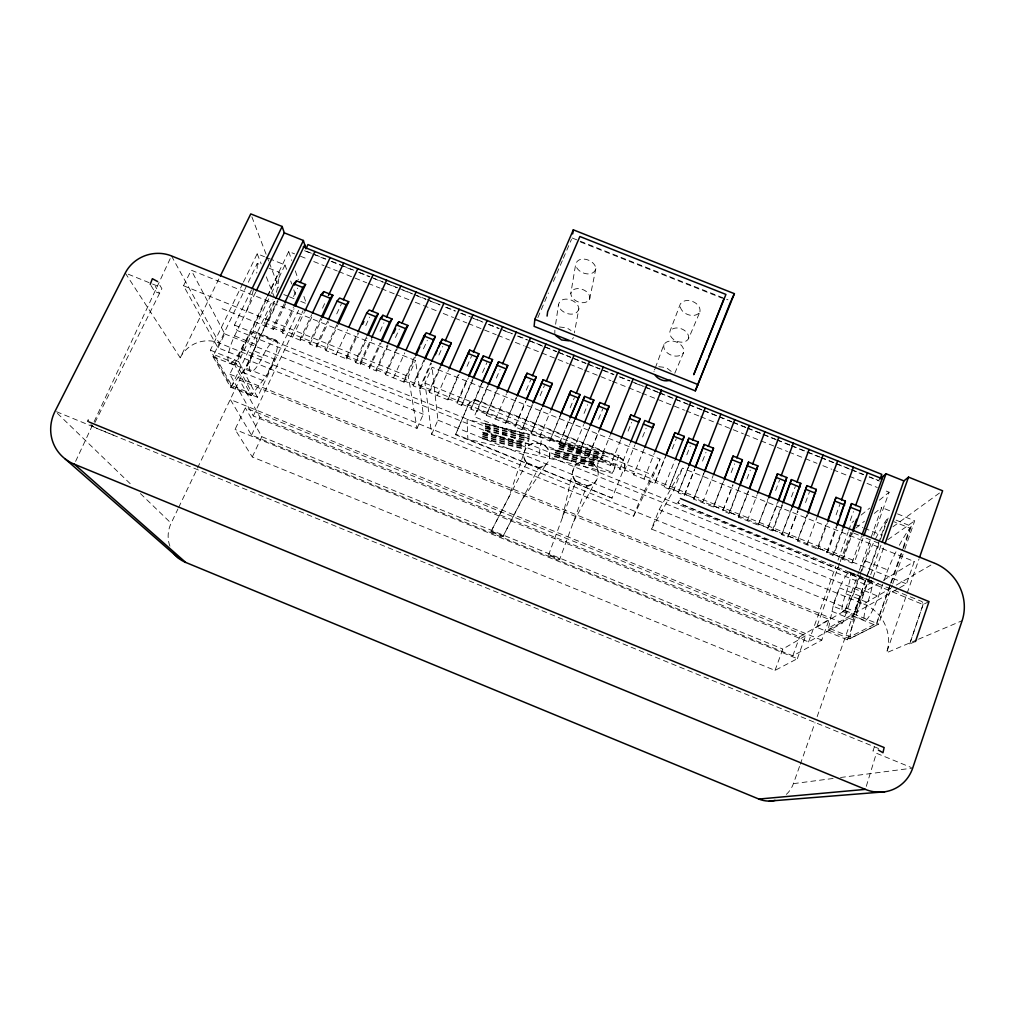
<?xml version="1.0" encoding="UTF-8"?>
<svg xmlns="http://www.w3.org/2000/svg" width="1015" height="1015" viewBox="0 0 1015 1015"><rect width="100%" height="100%" fill="white"/><g stroke="black" fill="none" stroke-linecap="round" stroke-linejoin="round"><path stroke-width="0.75" stroke-dasharray="5 3.75" d="M516.673 397.487L505.686 423.179L486.261 415.338L496.652 390.001M268.899 268.163L279.087 272.261L279.036 275.205A62.029 15.923 -67.9 0 1 276.22 293.437M505.686 423.179L516.064 397.829M532.228 405.429L521.926 429.738L514.96 426.922L525.339 401.559M521.926 429.738L532.279 404.376M524.07 453.007C526.569 437.021 552.579 441.487 549.597 457.41M526.785 462.662L490.892 531.733L502.894 536.63L538.369 468.232A12.967 12.624 8 0 0 549.102 451.954A12.967 12.624 8 0 0 530.667 444.494A12.967 12.624 8 0 0 526.595 463.462L526.785 462.662L538.572 467.433L538.369 468.232L538.572 467.433M560.584 415.198L549.8 440.992L531.213 433.481L542.162 406.685M555.624 324.267L558.516 304.5C561.155 294.553 578.233 299.818 578.88 308.763L574.363 332.882M539.13 454.327L541.629 438.011M595.856 268.607L589.601 299.349C584.78 306.289 571.711 301.569 570.773 293.652L575.645 264.382C578.284 254.575 595.171 259.789 595.856 268.607C593.242 278.453 576.304 273.225 575.645 264.382M549.8 440.992L560.724 414.171M849.733 638.765L854.554 613.466A23.65 4.047 -68.4 0 1 860.454 597.036L862.268 593.065A23.65 4.047 -68.4 0 1 870.147 580.999L848.794 572.371A23.624 3.705 -68.4 0 0 841.131 584.513L839.342 588.484A23.624 3.705 -68.4 0 0 833.391 604.889L828.177 630.01L849.733 638.765L876.047 625.481L902.881 549.952M699.931 311.871C701.606 302.559 685.493 296.19 680.291 304.069L669.925 331.359C668.263 340.215 683.602 346.305 688.513 338.769L699.931 311.871C694.742 319.788 678.578 313.407 680.291 304.069M674.785 373.266L683.641 352.497C685.391 343.07 669.101 336.599 663.873 344.605L653.965 371.655M688.513 338.769C690.149 329.913 674.848 323.848 669.925 331.359M663.873 344.605C662.085 354.045 678.413 360.528 683.641 352.497M574.477 420.794L563.756 446.625L559.1 444.748L559.341 443.568L569.428 419.347M578.88 308.763C576.254 318.723 559.125 313.457 558.516 304.5M589.601 299.349C591.796 289.973 573.285 283.718 570.773 293.652M490.892 531.733L509.099 496.487L524.121 452.5M554.862 330.167L554.812 333.707M563.756 446.625L574.668 419.791M562.475 517.434L572.866 470.96L575.048 465.872C582.483 455.367 600.766 463.068 598.089 475.731M502.894 536.63L521 501.321L547.77 462.066M589.817 426.96L579.146 452.842L573.056 450.381L573.348 449.214L563.997 445.445M579.146 452.842L589.461 427.404M548.481 555.205L575.974 481.123L586.848 485.525L559.557 559.722L548.481 555.205L548.696 554.507L559.798 559.037L559.557 559.722M620.66 439.939L610.358 465.441L588.472 456.598L599.357 429.726M866.29 786.359L876.389 753.219L911.242 767.505M586.581 486.299A12.865 12.535 17.1 0 0 597.632 470.224A12.865 12.535 17.1 0 0 579.121 462.726A12.865 12.535 17.1 0 0 575.721 481.897L586.581 486.299L586.848 485.525M575.721 481.897L575.974 481.123M915.492 641.505L909.706 643.941L923.079 604.559L922.445 602.136M874.41 746.862L872.925 751.062L877.011 750.301M909.706 643.941L923.079 604.559A2.88 2.702 48.5 0 0 921.582 601.413L677.855 502.806L680.469 498.517M899.785 587.698L906.535 583.866L914.299 561.511L682.461 468.118L659.141 509.657L651.49 529.069L856.571 612.197L898.44 588.459M917.04 639.843L886.514 652.797L906.585 594.828M907.106 593.331L918.943 559.151M839.633 563.249L816.618 627.27L847.512 639.818L878.635 624.098L892.236 585.173M892.756 583.676L904.264 550.739M904.784 549.242L914.718 520.797L897.501 513.882M870.147 580.999A27.545 4.72 -68.4 0 1 867.647 602.593A22.482 3.971 -68.4 0 0 865.744 620.267A22.482 3.971 -68.4 0 0 878.47 596.363L887.732 569.973A63.387 11.787 -68.2 0 1 897.057 549.648M890.117 584.615L876.592 623.273L850.101 636.786L828.57 628.044L853.501 613.91M890.637 583.13L902.589 548.925M903.109 547.44L909.871 528.117L894.24 521.824M251.504 289.859L234.465 325.079L237.155 330.497L867.026 585.148L871.327 582.47L884.42 545.385M786.333 794.39A27.951 26.695 66 0 0 793.426 783.643L799.757 765.779M800.277 764.295L815.045 722.617M817.151 716.666L887.123 518.97M856.571 612.197L863.587 592.367L878.267 583.435M847.512 639.818L870.223 575.606M870.705 574.718L881.312 544.243L862.471 536.656M903.401 548.481L911.292 526.265L895.623 519.959M610.358 465.441L610.764 464.324L620.127 468.105L619.696 469.209L624.377 471.1L634.87 445.065M851.89 532.482L842.323 559.1L851.978 562.995L854.896 560.94L863.346 537.303M816.618 627.27L845.076 610.497L858.88 571.699M859.413 570.202L881.705 507.538L890.32 511.002M266.818 297.154L229.834 374.167L253.306 415.96L808.574 641.937L842.64 622.893L859.54 575.378M860.06 573.894L871.682 541.223M873.788 535.286L889.102 492.224L883.215 489.864M848.794 572.371A27.519 4.314 -68.4 0 1 845.838 593.762A22.47 3.629 -68.3 0 0 843.541 611.271A22.47 3.629 -68.3 0 0 856.038 587.292L861.227 572.663M861.748 571.191L865.389 560.952A63.336 10.772 -68.2 0 1 873.281 543.342M821.782 640.097L230.342 399.542L251.504 435.169L792.804 655.817L821.782 640.097L829.179 619.416L239.642 380.105L259.954 417.241L799.655 636.862L829.179 619.416M851.978 562.995L861.507 536.377M850.24 520.53L853.463 511.598M808.574 641.937L835.878 566.116M838.022 560.166L848.197 531.923M848.73 530.426L851.407 523.004L853.843 521.012M840.179 561.764L850.887 531.987M842.323 559.1L843.452 558.263L852.422 533.294M828.177 630.01L852.917 616.105L867.787 574.731M868.32 573.259L880.005 540.741M880.525 539.269L888.493 517.104L886.793 519.439A63.336 10.772 -68.2 0 0 875.298 539.269M842.957 529.475L833.937 554.431L832.846 555.268L826.654 552.769L836.284 526.214M826.654 552.769L827.732 551.919L836.766 527.001M792.804 655.817L799.655 636.862M832.846 555.268L842.45 528.688M797.346 658.684L805.631 635.733L245.326 407.789L235.049 429.447L252.291 456.94L775.029 670.408L797.346 658.684L235.049 429.447M807.115 514.44L797.346 540.944L817.189 548.95L826.857 522.421M817.189 548.95L818.23 548.087L827.301 523.194M775.029 670.408L782.819 649.042L805.631 635.733M836.106 514.846L839.887 504.442M806.925 544.801L817.05 517.181M797.346 540.944L807.496 515.189M791.522 508.261L781.728 534.639L787.906 537.125L797.701 510.647M787.906 537.125L798.056 511.382M805.542 502.552L809.374 492.174M791.459 496.881L795.316 486.515M781.728 534.639L791.852 508.997M782.425 505.191L773.202 529.906L772.288 530.82L767.568 528.917L778.289 501.74M772.288 530.82L782.121 504.48M748.398 490.778L738.387 517.13L758.142 525.11L768.863 497.946M775.638 490.511L779.507 480.197M767.568 528.917L777.465 502.488M624.529 467.217L624.288 467.826A7.384 7.168 21.1 0 0 620.127 458.425L620.355 457.803L478.179 400.456A7.422 7.156 -0.5 0 0 468.486 404.287L455.557 434.737L612.07 498.099L624.529 467.217A7.397 7.181 21.1 0 0 620.355 457.803M758.142 525.11L768.076 498.708M747.319 520.733L757.152 494.736M746.939 478.966L750.313 470.123M738.387 517.13L748.588 491.438M739.174 487.644L729.734 512.359L728.973 513.336L722.82 510.849L732.893 484.586M722.82 510.849L733.02 485.221M728.973 513.336L739.022 486.997M703.902 472.914L693.714 499.101L713.418 507.056L723.53 480.805M713.418 507.056L723.619 481.44M731.168 472.622L734.543 463.817M702.634 502.691L713.215 475.375M693.714 499.101L703.941 473.523M688.462 466.672L678.21 492.833L684.338 495.307L694.565 469.146M684.338 495.307L694.552 469.742M702.545 461.102L705.983 452.309M686.825 454.783L690.263 446.016M651.49 529.069L673.884 489.941L682.461 468.118M678.21 492.833L688.449 467.255M679.073 463.474L668.834 489.052L664.14 487.162L674.962 460.15M668.834 489.052L679.136 462.903M644.17 448.82L633.715 474.868L654.777 483.368L665.13 457.283M654.777 483.368L665.599 456.382M672.247 448.909L676.307 438.683M612.07 498.099L455.507 434.077M633.563 516.166L639.349 501.638L660.042 459.072L432.073 367.227L424.981 383.163L431.667 434.369L633.563 516.166L653.546 475.388L660.042 459.072M644.03 479.029L654.294 453.299M624.377 471.1L624.809 469.996L634.197 473.789L633.715 474.868M642.609 436.983L646.124 428.267M619.696 469.209L629.985 443.707M628.082 431.147L631.622 422.405M599.649 461.115L610.104 435.498M588.472 456.598L599.091 430.703M598.533 419.246L602.694 409.121M584.044 413.422L587.647 404.731M573.056 450.381L583.752 424.524M559.1 444.748L569.846 418.929M570.164 407.84L574.389 397.702M539.714 436.919L550.422 411.468M531.213 433.481L542.086 407.726M540.132 395.749L544.408 385.649M526.29 390.179L530.591 380.105M514.96 426.922L525.91 401.204M537.836 317.657L548.417 293.018M553.403 281.434L562.741 259.7M563.363 258.254L571.458 239.413M495.637 419.119L506.523 393.782M486.261 415.338L497.325 389.684M487.403 386.271L474.233 416.696L612.844 472.698L615.826 465.327L477.38 409.426M481.668 383.163L470.96 409.159L476.999 411.595L488.114 385.966M496.348 378.138L500.078 369.523M482.556 372.581L486.921 362.545M455.557 434.737L468.486 404.287M470.96 409.159L482.049 383.632M472.838 379.927L461.711 405.416L457.093 403.551L457.016 402.257L467.534 378.227M457.093 403.551L468.296 377.948M461.711 405.416L472.432 379.445M431.667 434.369L437.922 420.147L432.073 367.227M440.155 366.402L429.231 391.041L429.396 392.374L447.856 399.821L458.298 374.51M447.856 399.821L459.097 374.243M467.052 366.352L471.442 356.354M437.249 395.546L448.376 370.361M429.396 392.374L440.675 366.923M417 428.419L423.28 414.222L415.528 360.566L191.239 270.193L183.525 285.735L217.997 347.79L417 428.419L408.398 376.464L415.528 360.566M424.042 359.894L413.042 384.507L413.257 385.852L420.172 388.644L419.982 387.299L430.944 362.685M420.172 388.644L431.489 363.23M438.937 355.034L442.743 346.47M423.483 348.817L427.302 340.291M413.257 385.852L424.613 360.439M396.434 348.805L385.345 373.317L385.637 374.7L404.046 382.135L403.805 380.777L414.83 356.189M404.046 382.135L415.44 356.747M393.477 377.872L404.782 352.801M395.457 337.538L399.326 329.012M385.637 374.7L397.093 349.388M387.946 345.696L376.451 370.995L369.549 368.217L369.206 366.808L380.041 343.032M369.549 368.217L381.107 342.88M376.451 370.995L376.121 369.6L387.248 345.1M366.593 336.828L355.39 361.226L355.783 362.647L360.376 364.499L359.995 363.078L370.868 339.34M360.376 364.499L371.959 339.188M380.041 331.334L383.924 322.846M365.768 325.587L369.676 317.099M355.783 362.647L367.024 338.147M336.828 324.8L325.498 349.16L325.98 350.619L346.597 358.942L346.178 357.508L357.42 333.136M346.597 358.942L358.549 333.022M336.079 354.692L347.612 329.774M336.726 313.901L341.332 304.056M325.98 350.619L337.678 325.46M75.605 461.381L170.799 257.341M320.829 318.329L309.423 342.664L309.956 344.148L316.82 346.914L316.312 345.443L327.68 321.121M316.82 346.914L328.555 321.793M284.263 303.701L272.756 327.858L281.916 331.562L282.525 333.072L300.808 340.456L312.62 315.335M252.291 456.94L261.794 436.704L245.326 407.789M322.504 308.179L325.802 301.125M309.956 344.148L321.73 319.002M255.602 292.282L234.592 335.902A22.013 5.697 -67.6 0 0 228.54 361.898A22.013 5.697 -67.6 0 0 241.227 348.97A26.986 6.775 -67.5 0 1 256.541 333.034L277.07 341.332A23.18 5.494 -67.6 0 1 275.408 355.605L274.063 359.665A23.18 5.494 -67.6 0 1 266.818 375.195L251.301 395.622L235.087 365.565L279.087 272.261M292.599 337.132L304.31 312.341M251.504 435.169L259.954 417.241M300.808 340.456L300.25 338.959L311.694 314.65M282.525 333.072L294.046 308.776M242.737 283.54L210.371 350.162L231.331 386.664L257.429 397.271L298.638 310.222M253.306 415.96L303.016 310.755M251.301 395.622L230.595 387.21L212.934 356.582L257.239 263.481L261.604 265.232M222.107 308.674L273.403 329.38L285.634 303.688M293.538 296.532L297.535 288.12M281.916 331.562L293.386 307.38M278.072 300.859L265.917 326.361L264.243 322.516L274.367 301.303M277.07 341.332A26.999 6.394 -67.5 0 0 262.174 357.458A22.026 5.38 -67.6 0 1 249.842 370.538A22.026 5.38 -67.6 0 1 256.11 344.605L267.935 319.865A62.029 15.923 -67.9 0 0 275.179 297.623M169.911 546.159A31.11 29.473 -31.2 0 1 171.116 523.232L177.942 508.959M178.627 507.538L277.552 300.554M267.503 295.733L288.729 251.517L294.616 253.877M257.429 397.271L238.627 361.619L270.688 294.807M271.373 293.386L285.012 264.953L271.83 259.662M231.331 386.664L272.908 299.856M217.997 347.79L224.734 333.897L191.239 270.193M243.422 282.132L257.188 253.775L264.509 256.719M125.276 273.022L180.213 357.762L219.633 277.374M94.903 422.595L161.893 288.666L158.353 282.754M664.14 487.162L664.711 486.109L655.309 482.315M573.462 521.9L596.224 480.412M654.294 369.942L655.259 368.483M572.473 339.048L573.462 337.602M911.292 526.265L909.529 528.574A63.387 11.787 -68.2 0 0 897.742 548.303M230.595 387.21L246.467 366.948A23.167 5.811 -67.5 0 0 253.763 351.456L255.082 347.384A23.167 5.811 -67.5 0 0 256.541 333.034M880.183 478.839L878.368 480.425L869.551 476.885M861.139 515.062L869.639 508.109M879.371 500.167L889.102 492.224M855.81 528.079L864.45 521.228M874.308 513.412L881.705 507.538M892.921 526.785L941.336 491.691M887.732 539.739L914.718 520.797M883.596 580.187L914.299 561.511M171.472 255.907L219.126 342.969L863.625 603.963L890.827 588.243M896.27 585.109L934.346 563.097M929.004 601.603L923.079 604.559L677.855 502.806M918.499 639.222L962.106 620.723M538.419 467.75L543.761 465.923M586.733 485.83L592.126 484.18M793.426 783.643L834.229 778.327M840.509 777.503L912.688 768.089M658.786 366.694L666.119 367.544L672.006 371.985M559.405 326.97L566.725 327.82L571.026 330.484M550.638 449.023L607.807 462.561M483.368 433.392L532.291 444.976M485.348 423.585L529.627 434.636M560.102 442.236L604.445 453.312M485.335 424.283L529.551 435.321M559.963 442.908L604.23 453.959M485.322 425.691L529.386 436.678M559.696 444.253L603.798 455.266M485.322 426.376L529.297 437.364M559.557 444.913L603.595 455.9M485.31 427.772L529.132 438.708M559.29 446.232L603.164 457.194M485.31 428.457L529.056 439.381M559.151 446.892L602.961 457.828M485.297 429.827L528.891 440.713M558.884 448.199L602.542 459.097M485.297 430.512L528.815 441.373M558.757 448.846L602.339 459.732M482.696 432.174L525.922 442.959M555.649 450.394L598.926 461.191M482.696 432.847L525.846 443.618M555.522 451.028L598.723 461.812M482.696 434.179L525.694 444.925M555.281 452.309L598.33 463.056M482.696 434.851L525.63 445.572M555.154 452.944L598.127 463.677M482.696 436.171L525.478 446.854M554.901 454.2L597.734 464.895M482.696 436.831L525.402 447.501M554.786 454.834L597.543 465.504M482.696 438.137L525.263 448.77M554.533 456.078L597.15 466.722M482.696 438.797L525.186 449.404M554.418 456.699L596.96 467.331M878.609 748.524L94.205 427.328L90.881 424.524M572.079 237.967L727.983 299.806M580.517 241.989L722.426 298.283M306.746 251.377L325.84 259.028M331.727 261.388L340.545 264.915M342.004 265.511L353.766 270.218M359.64 272.578L369.929 276.702M371.401 277.285L383.15 281.992M384.622 282.589L397.855 287.879M399.314 288.476L412.547 293.766M414.019 294.363L425.767 299.07M427.239 299.653L440.459 304.957M446.346 307.317L455.164 310.844M461.038 313.204L483.077 322.034M488.951 324.394L499.24 328.505M500.712 329.101L512.474 333.808M518.348 336.168L527.166 339.695M528.637 340.291L556.55 351.469M558.022 352.065L585.947 363.243M587.406 363.839L613.859 374.434M619.734 376.793L630.023 380.917M631.495 381.5L643.256 386.207M644.715 386.804L657.948 392.095M659.42 392.691L687.333 403.881M688.804 404.465L702.025 409.768M703.497 410.352L718.189 416.239M719.66 416.835L731.422 421.542M732.893 422.126L746.114 427.429M747.586 428.013L762.278 433.9M763.749 434.496L775.498 439.203M776.97 439.787L790.203 445.09M791.662 445.686L819.587 456.864M821.059 457.461L834.279 462.751M835.751 463.348L850.443 469.234M851.915 469.818L863.676 474.538M304.5 250.73L325.688 259.218M331.169 261.413L354.451 270.739M358.65 272.426L369.676 276.841M373.799 278.503L383.239 282.284M387.286 283.908L397.131 287.854M402.739 290.1L412.407 293.969M416.543 295.631L426.021 299.425M430.068 301.049L439.952 305.007M445.56 307.253L455.266 311.136M460.772 313.343L468.905 316.604M472.977 318.241L482.886 322.212M488.52 324.47L498.251 328.365M503.77 330.573L511.941 333.846M517.434 336.054L527.369 340.038M530.211 341.167L542.746 346.191M545.524 347.308L556.448 351.685M559.176 352.776L570.557 357.343M573.412 358.485L585.972 363.522M588.776 364.639L599.713 369.029M602.453 370.12L613.872 374.7M619.531 376.958L629.338 380.891M634.883 383.112L643.117 386.411M645.857 387.514L658.735 392.678M660.232 393.274L674.226 398.882M675.635 399.441L688.018 404.401M689.388 404.96L702.317 410.136M703.75 410.707L717.846 416.353M719.254 416.924L731.675 421.897M733.058 422.456L746.012 427.645M747.459 428.216L761.58 433.887M763.001 434.445L775.46 439.444M776.843 439.99L789.835 445.204M791.281 445.788L805.453 451.459M806.874 452.03L819.359 457.029M820.754 457.587L849.453 469.095M850.875 469.666L863.397 474.677M869.17 476.987L879.383 481.085M300.503 256.237L307.862 259.18M313.749 261.54L324.051 265.676M325.523 266.26L337.284 270.98M338.756 271.576L366.72 282.792M368.191 283.375L379.965 288.095M381.437 288.691L394.683 293.995M396.155 294.591L409.388 299.894M415.275 302.254L437.351 311.11M443.238 313.47L453.54 317.594M455.012 318.19L466.786 322.91M468.245 323.493L496.208 334.709M497.68 335.293L509.454 340.012M515.341 342.372L524.171 345.912M525.643 346.508L540.348 352.408M541.82 352.992L568.311 363.611M569.783 364.207L583.029 369.511M584.5 370.107L610.979 380.726M612.451 381.31L640.414 392.526M641.886 393.109L684.554 410.225M686.026 410.809L699.272 416.125M700.743 416.708L715.461 422.608M716.933 423.204L743.424 433.824M744.896 434.407L759.601 440.307M761.072 440.903L787.564 451.523M789.036 452.106L816.999 463.322M822.873 465.682L831.704 469.222M833.175 469.805L861.139 481.021M867.026 483.381L877.328 487.505M265.981 257.303L270.371 259.066M283.794 294.553L288.019 296.266M289.44 296.824L295.086 299.108M300.732 301.379L306.378 303.65L303.345 294.705M854.275 524.146L862.852 527.61M864.285 528.181L881.464 535.095M853.78 533.154L861.024 536.072M468.511 404.985A7.41 7.143 -0.5 0 1 478.192 401.166L620.127 458.425M183.525 285.735L408.398 376.464M424.981 383.163L653.546 475.388M865.389 560.952L887.732 569.973M264.243 322.516L854.896 560.94M300.25 338.959L309.423 342.664M316.312 345.443L325.498 349.16M346.178 357.508L355.39 361.226M359.995 363.078L369.206 366.808M376.121 369.6L385.345 373.317M403.805 380.777L413.042 384.507M419.982 387.299L429.231 391.041M447.742 398.514L457.016 402.257M461.647 404.122L470.922 407.865M486.274 414.069L476.987 410.314L476.999 411.595M505.762 421.935L515.062 425.691M522.04 428.508L531.365 432.263M550.003 439.8L559.341 443.568M579.451 451.688L588.802 455.456M669.405 487.999L678.819 491.806M684.96 494.28L694.374 498.086M714.141 506.066L723.568 509.873M729.734 512.359L739.186 516.166M759.004 524.171L768.469 527.99M773.202 529.906L782.667 533.725M788.858 536.225L798.336 540.056M818.23 548.087L827.732 551.919M833.937 554.431L843.452 558.263M673.884 489.941L906.535 583.866M128.207 274.202L157.427 286.002M255.158 331.829L275.776 340.165M850.037 572.219L871.504 580.885M234.465 325.079L871.327 582.47M234.592 335.902L256.11 344.605M856.038 587.292L878.47 596.363M224.734 333.897L423.28 414.222M437.922 420.147L639.349 501.638M659.141 509.657L863.587 592.367M241.227 348.97L262.174 357.458M845.838 593.762L867.647 602.593M210.371 350.162L238.627 361.619M845.076 610.497L878.635 624.098M229.796 362.939L251.022 371.553M842.437 611.373L864.552 620.33M212.934 356.582L235.087 365.565M852.917 616.105L876.047 625.481M242.585 372.277L263.025 380.574M831.894 611.322L853.146 619.949M229.834 374.167L842.64 622.893M261.794 436.704L782.819 649.042M491.044 531.01L503.059 535.907M56.536 411.722L91.997 426.249M92.974 426.655L116.268 436.361M57.386 413.346L132.458 485.868M140.413 493.569L171.116 523.232M150.969 285.507L154.597 291.394L159.52 293.348L155.282 286.382M573.145 476.504L575.86 481.44M524.197 457.993L526.633 462.954M272.756 327.858L273.403 329.38M257.188 253.775L261.172 263.862M266.298 276.829L274.266 297.002M251.885 216.855L266.425 255.133M266.983 256.605L268.658 261.033M269.229 262.504L278.732 287.537M285.012 264.953L286.56 269.33M290.696 281.041L291.724 283.959M293.792 289.808L295.86 295.657M288.729 251.517L291.749 260.449M295.289 270.878L298.309 279.81M478.179 400.456L478.192 401.166M257.239 263.481L257.239 266.438A61.991 16.849 -67.9 0 1 256.719 273.124M180.213 357.762A29.524 27.633 -19.3 0 1 219.126 342.969M863.625 603.963A38.329 36.35 51.4 0 1 886.514 652.797M253.648 288.945A61.991 16.849 -67.9 0 1 246.505 311.212M860.72 596.439L854.237 614.76L833.061 606.171L839.608 587.901L860.72 596.439M618.934 455.418L612.324 473.295L467.839 439.076L467.09 419.474L618.934 455.418M274.266 359.069L266.108 376.299L245.744 368.039L253.953 350.847L274.266 359.069M236.305 363.675L214.178 354.704L231.851 385.637L252.545 394.036L236.305 363.675"/><path stroke-width="1.5" d="M534.829 319.319L534.106 326.348L695.313 390.851L734.391 293.678L573.323 229.821L534.829 319.319L698.333 384.71M547.085 316.084L547.631 311.745L579.87 236.508L725.928 294.426L693.74 374.687L723.885 298.867M852.955 531.822L860.339 511.255L860.923 507.348L851.522 503.58L842.983 527.204M572.701 233.894L573.323 229.821M843.478 528.016L851.522 503.58M837.299 525.542L845.381 501.131L835.992 497.363L827.923 519.477M827.834 521.723L835.992 497.363M808.029 513.73L816.326 489.42L806.963 485.652L798.247 509.187M799.135 508.464L806.963 485.652M884.128 747.471L882.987 752.737L878.368 750.047M792.398 507.538L800.772 483.356L791.408 479.6L782.667 503.009M783.504 502.285L791.408 479.6M778.835 500.281L786.803 477.532L777.452 473.777L768.621 497.249M768.863 497.946L777.452 473.777M749.692 488.532L757.862 465.885L748.524 462.13L740.151 484.066M739.732 486.198L748.524 462.13M734.124 482.328L742.396 459.77L733.071 456.027L724.647 477.9M724.177 479.993L733.071 456.027M704.499 472.077L713.532 448.186L704.22 444.443L695.123 467.699M695.681 466.849L704.22 444.443M689.007 465.809L698.155 441.956L688.855 438.226L679.707 461.457M915.492 641.505L929.004 601.603L680.469 498.517M679.644 462.028L688.855 438.226M919.45 557.666L942.618 490.778L908.514 477.126L903.883 480.907L882.301 541.959M884.953 543.9L908.514 477.126M684.212 436.361L682.93 439.964L673.605 436.222L674.924 432.631L684.212 436.361L675.533 458.717M863.866 535.818L886.032 473.751L903.883 480.907M862.027 534.905L882.923 476.454M855.607 505.635L867.432 472.825M852.955 529.526L856.673 519.185M836.817 524.742L838.428 520.314M840.027 515.886L845.381 501.131M841.511 499.976L853.412 467.217M150.245 284.327L152.364 278.706L157.655 281.574M817.582 515.734L837.667 460.911M808.194 511.497L816.326 489.42M811.023 487.72L823.089 455.063M796.965 482.074L809.107 449.467M792.068 506.802L800.772 483.356M781.169 475.781L793.413 443.174M778.01 501.029L786.803 477.532M757.698 493.29L778.86 437.351M752.559 464.236L764.929 431.768M749.514 487.847L757.862 465.885M734.568 480.209L742.396 459.77M736.801 457.955L749.273 425.501M713.773 473.929L734.771 419.69M705.044 470.008L713.532 448.186M708.267 446.435L720.878 414.12M635.453 443.618L644.779 420.489L654.053 424.207L652.658 427.759L643.345 424.029M692.573 440.18L705.273 407.865M689.033 465.213L698.155 441.956M665.713 455.824L674.924 432.631M666.17 454.948L673.605 436.222M678.045 434.293L690.809 402.08M695.313 390.851L707.569 359.906M708.736 356.963L730.927 300.973M654.865 451.878L676.954 396.522M648.458 422.456L661.387 390.293M661.45 390.318L659.61 394.708M644.753 447.374L654.053 424.207M630.569 442.274L640.135 418.637L630.873 414.919L629.389 418.434L638.689 422.177L640.135 418.637M621.243 438.505L630.873 414.919M633.982 416.581L646.974 384.52M610.675 434.077L633.17 378.988M599.941 428.305L609.14 406.241L599.89 402.524L590.045 425.983M599.687 429.256L609.14 406.241M590.996 424.092L599.89 402.524M604.483 404.782L617.653 372.771M590.045 398.933L603.278 367.011M584.348 423.09L593.851 400.1L584.615 396.396L575.251 418.358M570.011 417.914L579.996 394.543L570.773 390.838L560.724 414.171M570.443 417.495L579.996 394.543M575.074 419.36L584.615 396.396M561.181 413.765L570.773 390.838M576.203 393.363L589.499 361.492M551.005 410.047L574.033 355.301M542.759 405.264L552.35 383.404L543.139 379.712L532.888 402.955M542.682 406.305L552.35 383.404M87.747 421.327L88.28 420.058M533.446 402.574L543.139 379.712M546.248 381.323L559.696 349.553M532.431 375.778L545.956 344.047M526.544 398.717L536.25 376.908L527.051 373.216L517.282 394.987M526.519 399.77L536.25 376.908M517.282 396.053L527.051 373.216M507.132 392.374L530.541 337.868M497.274 388.58L507.779 365.463L498.593 361.771L488.025 384.863M497.946 388.263L507.779 365.463M488.723 384.545L498.593 361.771M502.565 363.776L516.242 332.146M488.799 358.244L502.552 326.665M482.303 381.703L492.529 359.538L483.356 355.846L473.066 377.986M482.671 382.211L492.529 359.538M468.765 375.398L478.877 353.766L469.717 350.074L459.541 371.68M468.917 376.527L478.877 353.766M474.081 377.098L483.356 355.846M460.975 369.98L469.717 350.074M473.32 352.078L487.162 320.499M448.985 368.965L472.914 314.79M440.802 364.943L451.332 342.892L442.185 339.213L431.591 361.239M441.297 365.514L451.332 342.892M435.257 354.755L437.148 350.518M438.404 347.688L442.185 339.213M445.281 340.761L459.262 309.321M429.853 334.607L443.923 303.18M424.689 358.447L435.334 336.447L426.199 332.768L423.927 335.94L415.49 354.743M425.234 359.031L435.334 336.447M416.074 355.339L419.867 346.876M421.136 344.06L425.564 334.189M406.038 350.023L429.713 297.484M401.902 323.328L416.099 292.028M397.093 347.358L405.581 328.619L407.916 325.472L398.793 321.806L396.421 324.927L387.908 343.666M397.728 347.98L407.916 325.472M381.323 340.241L389.608 322.06L392.006 318.951L382.896 315.284L380.46 318.38L371.503 337.944M381.742 341.471L392.006 318.951M393.693 333.047L395.609 328.835M397.525 324.622L398.793 321.806M381.615 318.101L382.896 315.284M386.512 317.188L400.811 285.9M372.289 311.427L386.639 280.229M367.24 335.394L375.804 316.731L378.265 313.635L369.155 309.981L366.669 313.051L358.079 331.702M368.344 335.267L378.265 313.635M362.52 324.381L363.852 321.501M348.894 327.008L373.063 274.786M343.298 299.831L357.813 268.683M337.488 323.366L346.153 304.741L348.729 301.709L339.644 298.055L337.043 301.087L328.34 319.687M338.325 324.064L348.729 301.709M322.466 294.413L323.785 291.622L332.857 295.264L322.389 317.606M328.454 295.492L343.692 263.025M321.501 316.896L330.23 298.283L332.857 295.264M304.957 310.958L330.154 257.607M312.366 313.216L321.121 294.616L323.785 291.622M593.851 400.1L592.227 403.564L582.953 399.834M295.403 305.921L305.566 284.492L296.507 280.851L293.754 283.807L284.949 302.28M294.477 285.126L296.507 280.851M300.212 282.513L314.942 251.517M294.071 305.959L302.838 287.461L305.566 284.492M731.498 299.755L734.391 293.678M275.725 298.473L303.396 240.492L284.289 232.841L282.157 226.472L250.768 213.911L220.331 275.966M278.744 299.45L304.754 244.894M256.288 290.861L284.289 232.841M252.177 288.45L282.157 226.472M886.032 473.751L880.183 478.839L881.781 474.36L307.964 244.577L305.946 248.802L303.396 240.492M670.522 380.003C665.193 382.211 658.697 379.826 655.271 375.372M758.865 799.059L865.364 789.378A38.824 36.54 60.1 0 0 912.688 768.089L962.106 620.723A45.586 42.744 48.5 0 0 934.346 563.097L171.472 255.907A34.954 32.226 -17.2 0 0 125.276 273.022L55.114 411.151A42.896 39.75 -26.2 0 0 74.298 464.185L185.732 562.437L758.865 799.059A27.951 26.695 66 0 0 775.092 800.378M568.92 340.812L561.574 339.962L555.763 335.546M769.281 801.089L884.649 791.814M303.295 246.848L882.124 478.712M380.46 318.38L389.608 322.06M467.611 353.322L476.809 357.014M496.601 365.057L505.825 368.762M525.161 376.552L534.398 380.257M687.599 441.83L696.937 445.585M747.509 465.847L756.873 469.615M776.538 477.545L785.927 481.313M806.164 489.471L815.578 493.252M835.307 501.232L844.734 505.013M850.9 507.462L860.339 511.255M321.121 294.616L330.23 298.283M337.043 301.087L346.153 304.741M366.669 313.051L375.804 316.731M396.421 324.927L405.581 328.619M423.927 335.94L433.088 339.632M439.964 342.41L449.15 346.102M481.3 359.107L490.511 362.812M541.312 383.074L550.561 386.791M569.06 394.251L578.322 397.969M598.292 405.987L607.566 409.717M703.027 448.084L712.365 451.84M731.98 459.719L741.343 463.474M790.558 483.381L799.96 487.162M293.754 283.807L302.838 287.461M88.939 421.948L883.431 747.243M74.298 464.185L865.364 789.378M65.062 458.843L178.97 558.516M185.732 562.437A31.11 29.473 -31.2 0 1 173.565 552.959"/></g></svg>
